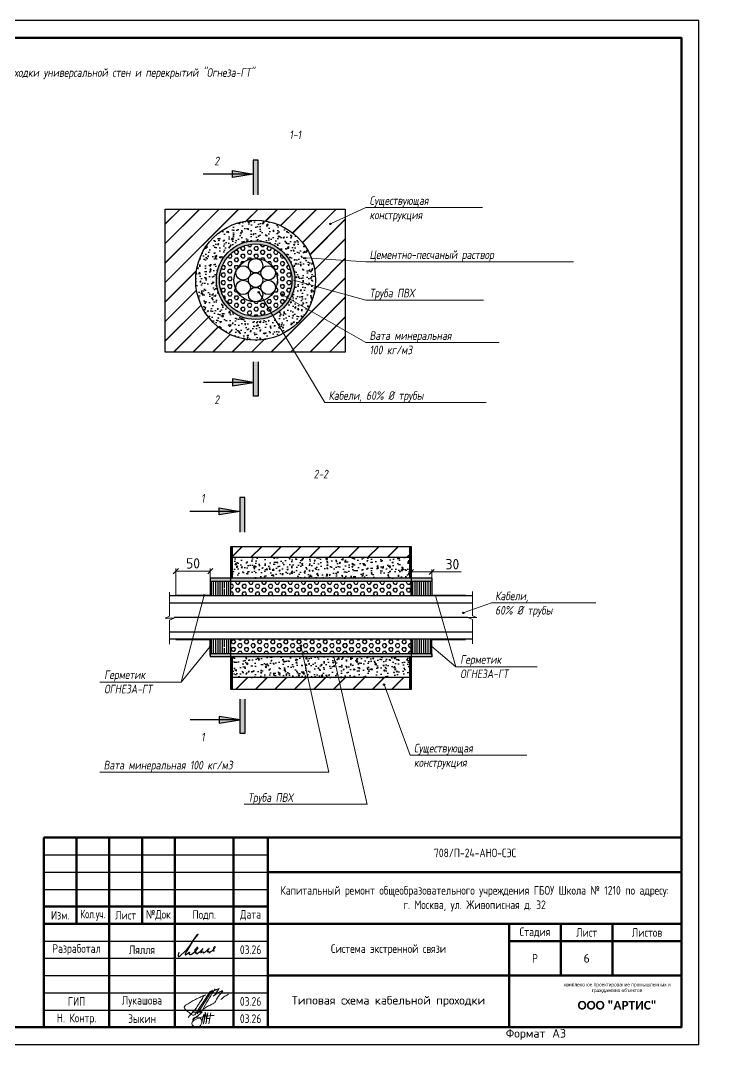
# Model space of a CAD drawing. Header units: millimetres. Extents: x -586848 to 520591, y -385801 to 675781.
# Drawn here: x 233358 to 253813, y -172587 to -142887 of the extents above; entities that cross this region are included whole.
import ezdxf
from ezdxf import colors
from ezdxf.entities.mleader import LeaderData, LeaderLine
from ezdxf.enums import TextEntityAlignment as Align
from ezdxf.math import Vec2, Vec3

# ---------------------------------------------------------------- set-up
doc = ezdxf.new("R2010")
doc.units = ezdxf.units.MM
doc.linetypes.add('SHTRIX2', pattern=[2.2, 1, -1.2])
for name, color, linetype in [('__НАДПИСИ', 7, 'Continuous'), ('Основная', 7, 'Continuous'), ('стена', 20, 'Continuous')]:
    doc.layers.add(name, color=color, linetype=linetype)
for name, color, linetype, lineweight in [('__ФОРМАТ', 7, 'Continuous', 40), ('RC-Выноски', 7, 'Continuous', 0), ('Подписи', 7, 'Continuous', 13), ('Формат', 225, 'Continuous', 30)]:
    doc.layers.add(name, color=color, linetype=linetype, lineweight=lineweight)
doc.layers.add('ОФ_подписи', color=5, linetype='Continuous', lineweight=13, true_color=0x0000ff)
doc.styles.add('GOST 2.304', font='')
doc.styles.add('GOST 2.304 type A', font='', dxfattribs={"height": 250})
doc.styles.add('ISOCPEUR', font='isocpeur.ttf', dxfattribs={"width": 0.9, "height": 350})
doc.styles.add('PDF ISOCPEUR', font='isocpeur.ttf')
doc.styles.add('RubezhCAD', font='', dxfattribs={"oblique": 10})
doc.styles.get("Standard").update_dxf_attribs({"font": ''})
doc.styles.add('XREF1$0$Standard', font='isocpeur.ttf')
doc.styles.add('ГОСТ 2.304', font='')
doc.styles.get('GOST 2.304').set_extended_font_data('GOST type B')
doc.styles.get('GOST 2.304 type A').set_extended_font_data('GOST 2.304 type A')
doc.styles.get('RubezhCAD').set_extended_font_data('GOST type A')
doc.styles.get('Standard').set_extended_font_data('GOST type B')
doc.styles.get('ГОСТ 2.304').set_extended_font_data('GOST 2.304 type A')
doc.dimstyles.new('Копия 150', dxfattribs={"dimtxt": 2, "dimasz": 2, "dimexe": 1.25, "dimexo": 0.5, "dimgap": 1, "dimtad": 1, "dimdec": 0, "dimtxsty": 'Standard', "dimblk": 'OBLIQUE', "dimcen": 2.5, "dimdle": 1, "dimadec": 0, "dimazin": 0, "dimtfac": 1, "dimtdec": 0, "dimtmove": 0, "dimatfit": 3, "dimldrblk": 'DOT', "dimfxl": 1, "dimlwd": 5, "dimlwe": 5, "dimarcsym": 0})

# ---------------------------------------------------------------- blocks, each defined once
blk = doc.blocks.new('*U1043')
at = {"lineweight": 50}
for p, q in [((5, 155), (20, 155)), ((5, 155), (5, 90)), ((5, 90), (20, 90)), ((8, 5), (8, 90)), ((14, 5), (14, 90)), ((8, 65), (20, 65)), ((8, 30), (20, 30)), ((8, 5), (20, 5))]:
    blk.add_line(p, q, dxfattribs=at)
for p, q in [((10, 155), (10, 90)), ((15, 155), (15, 90)), ((10, 145), (20, 145)), ((10, 130), (20, 130)), ((10, 110), (20, 110))]:
    blk.add_line(p, q)
blk.add_lwpolyline([(0, 0), (420, 0), (420, 297), (0, 297)], close=True)
blk.add_lwpolyline([(20, 292), (415, 292), (415, 5), (20, 5)], close=True, dxfattribs=at)
at = {"style": 'XREF1$0$Standard'}
for s, p in [('Согласовано', (7.95, 102.07)), ('Взам.инв. N', (11.07, 76.61)), ('Подпись и дата', (11.04, 46.36)), ('Инв.N подл.', (11.17, 17.07))]:
    blk.add_text(s, height=2.5, rotation=90, dxfattribs=at).set_placement(p, align=Align.MIDDLE_CENTER)
blk.add_text('Формат', height=2.5, dxfattribs=at).set_placement((364.02, 2))
blk.add_text('А3', height=2.5, dxfattribs=at).set_placement((381.51, 2), align=Align.RIGHT)
for tag, p in [('СОГЛАСОВАНО_ДАТА2', (14.37, 145.56)), ('СОГЛАСОВАНО_ДАТА3', (19.37, 145.56)), ('СОГЛАСОВАНО_ФАМИЛИЯ2', (14.37, 110.56)), ('СОГЛАСОВАНО_ФАМИЛИЯ3', (19.37, 110.56)), ('СОГЛАСОВАНО_ДОЛЖНОСТЬ2', (14.37, 90.56)), ('СОГЛАСОВАНО_ДОЛЖНОСТЬ3', (19.37, 90.56))]:
    blk.add_attdef(tag, p, '', height=2.5, rotation=90, dxfattribs=at)
for tag, p in [('ВЗАМ_ИНВ_НОМЕР', (19.37, 77.5)), ('ИНВ_N_ПОДЛ', (19.37, 17.5))]:
    blk.add_attdef(tag, text='', height=2.5, rotation=90, dxfattribs=at).set_placement(p, align=Align.CENTER)
blk.add_attdef('ИНВ_ДАТА', text='', height=2.5, rotation=90, dxfattribs=at).set_placement((19.37, 63.83), align=Align.RIGHT)
blk = doc.blocks.new('_Oblique')
at = {"color": 0, "linetype": 'ByBlock', "lineweight": -2}
blk.add_line((-0.5, -0.5), (0.5, 0.5), dxfattribs=at)
blk = doc.blocks.new('*D1044')
at = {"color": 0, "lineweight": 5, "transparency": 16777216}
for p, q in [((244688, -159154), (244688, -158807)), ((244688, -158882), (245288, -158882)), ((245288, -159154), (245288, -158807)), ((245288, -158882), (246143, -158882))]:
    blk.add_line(p, q, dxfattribs=at)
at = {"layer": 'Defpoints', "color": 0, "transparency": 16777216}
for p in [(245288, -158882), (244688, -159154), (245288, -159154)]:
    blk.add_point(p, dxfattribs=at)
at = {"color": 0, "lineweight": 5, "transparency": 16777216, "xscale": 150, "yscale": 150, "zscale": 150, "rotation": 180}
blk.add_blockref('_Oblique', (244688, -158882), dxfattribs=at)
at = {"color": 0, "lineweight": 5, "transparency": 16777216, "xscale": 150, "yscale": 150, "zscale": 150}
blk.add_blockref('_Oblique', (245288, -158882), dxfattribs=at)
at = {"color": 0, "transparency": 16777216, "insert": (245889, -158656), "char_height": 300, "attachment_point": 5, "style": 'GOST 2.304'}
blk.add_mtext('30', dxfattribs=at)
blk = doc.blocks.new('_Dot')
at = {"color": 0, "linetype": 'ByBlock', "lineweight": -2}
blk.add_line((-0.5, 0), (-1, 0), dxfattribs=at)
at = {"color": 0, "linetype": 'ByBlock', "lineweight": 0, "const_width": 0.5}
blk.add_lwpolyline([(-0.25, 0, 1), (0.25, 0, 1)], format="xyb", close=True, dxfattribs=at)
blk = doc.blocks.new('*D1045')
at = {"color": 0, "lineweight": 5, "transparency": 16777216}
for p, q in [((237864, -159559), (237864, -158782)), ((237864, -158857), (238864, -158857)), ((238864, -159064), (238864, -158782))]:
    blk.add_line(p, q, dxfattribs=at)
at = {"layer": 'Defpoints', "color": 0, "transparency": 16777216}
for p in [(238864, -158857), (238864, -159064), (237864, -159559)]:
    blk.add_point(p, dxfattribs=at)
at = {"color": 0, "lineweight": 5, "transparency": 16777216, "xscale": 150, "yscale": 150, "zscale": 150, "rotation": 180}
blk.add_blockref('_Oblique', (237864, -158857), dxfattribs=at)
at = {"color": 0, "lineweight": 5, "transparency": 16777216, "xscale": 150, "yscale": 150, "zscale": 150}
blk.add_blockref('_Oblique', (238864, -158857), dxfattribs=at)
at = {"color": 0, "transparency": 16777216, "insert": (238364, -158632), "char_height": 300, "attachment_point": 5, "style": 'GOST 2.304'}
blk.add_mtext('50', dxfattribs=at)
blk = doc.blocks.new('П_Зыкин')
at = {"layer": 'ОФ_подписи', "color": 5, "ltscale": 100, "transparency": 33554687}
for p, q in [((142, 249), (62, -174)), ((102, 37), (218, 37)), ((258, 249), (178, -174))]:
    blk.add_line(p, q, dxfattribs=at)
blk.add_lwpolyline([(-462, 273), (-74, 273), (-446, -30)], dxfattribs=at)
for centre, radius, start, end in [((-271, -94), 186, 314.2393, 159.9348), ((345, -1372), 1523, 88.8758, 117.8788), ((1109, -252), 1204, 158.7593, 174.231), ((-1024, 224), 1068, 337.8144, 2.8859), ((-849, 72), 852, 342.8308, 7.4815), ((-9, 182), 4.48, 8.9691, 155.6551), ((-643, 22), 732, 344.4555, 20.462), ((-318, -169), 151, 108.7568, 173.4251), ((-287, -115), 185, 191.5358, 322.3512)]:
    blk.add_arc(centre, radius, start, end, dxfattribs=at)
blk = doc.blocks.new('П_Лукашова')
at = {"layer": 'ОФ_подписи', "color": 5}
for p, q in [((221, 339), (-221, -339)), ((286, 371), (-156, -307)), ((283, 370), (218, 338))]:
    blk.add_line(p, q, dxfattribs=at)
for points in [[(366, 415), (236, 213), (85, -37), (-50, -300)], [(221, 301), (344, 360), (434, 401), (475, 416), (464, 395), (420, 336), (342, 232), (310, 203), (337, 221), (420, 283), (490, 322), (558, 352), (576, 358), (491, 240), (403, 113), (374, 49), (360, 20)], [(-221, -339), (-276, -344), (-368, -289), (-446, -221), (-505, -166), (-522, -116), (-412, -16), (-295, 56), (-173, 120), (-49, 179), (33, 216), (87, 237), (52, 221), (11, 167), (-59, 51), (-126, -52), (-177, -132), (-256, -231), (-409, -409)], [(360, 20), (294, -18), (203, -65), (91, -124), (-73, -248)], [(530, 102), (646, 199), (748, 254)]]:
    blk.add_spline(points, degree=3, dxfattribs=at)
blk = doc.blocks.new('штамп')
at = {"layer": '__ФОРМАТ', "linetype": 'Continuous', "lineweight": 50}
for p, q in [((531929, 45357), (531929, 50857)), ((531929, 50857), (550429, 50857)), ((532879, 48357), (532879, 50857)), ((533829, 45357), (533829, 50857)), ((534779, 48357), (534779, 50857)), ((535729, 45357), (535729, 50857)), ((537429, 45357), (537429, 50857)), ((538429, 45357), (538429, 50857)), ((550429, 45357), (550429, 50857)), ((538429, 49857), (550429, 49857)), ((531929, 48857), (538429, 48857)), ((531929, 48357), (550429, 48357)), ((545429, 45357), (545429, 48357)), ((546929, 46857), (546929, 48357)), ((548429, 46857), (548429, 48357)), ((545429, 47857), (550429, 47857)), ((538429, 46857), (550429, 46857)), ((531929, 45357), (550429, 45357))]:
    blk.add_line(p, q, dxfattribs=at)
at = {"layer": '__ФОРМАТ', "linetype": 'Continuous', "lineweight": -2}
for p, q in [((531929, 50357), (538429, 50357)), ((531929, 49857), (538429, 49857)), ((531929, 49357), (538429, 49357)), ((531929, 48857), (538429, 48857)), ((531929, 47857), (538429, 47857)), ((531929, 47357), (538429, 47357)), ((531929, 46857), (538429, 46857)), ((538429, 46857), (550429, 46857)), ((531929, 46357), (538429, 46357)), ((531929, 45857), (538429, 45857))]:
    blk.add_line(p, q, dxfattribs=at)
at = {"layer": 'Подписи', "color": 5, "lineweight": 25}
blk.add_lwpolyline([(535847, 47525), (535833, 47500), (535823, 47461), (535824, 47440), (535829, 47423), (535840, 47414), (535857, 47413), (535876, 47421), (535897, 47435), (535917, 47454), (536005, 47539), (536088, 47624), (536142, 47690), (536203, 47776), (536266, 47874), (536323, 47953), (536362, 48009), (536395, 48059), (536405, 48060), (536397, 48045), (536295, 47925), (536205, 47790), (536095, 47603), (536059, 47544), (536038, 47506), (536029, 47485), (536027, 47473), (536027, 47462), (536031, 47457), (536037, 47454), (536045, 47456), (536057, 47466), (536072, 47479), (536107, 47506), (536133, 47525), (536147, 47532), (536152, 47532), (536153, 47529), (536150, 47520), (536147, 47504), (536146, 47491), (536148, 47479), (536150, 47471), (536157, 47465), (536166, 47462), (536178, 47464), (536189, 47469), (536215, 47480), (536240, 47498), (536281, 47529), (536306, 47550), (536324, 47567), (536342, 47582), (536372, 47609), (536388, 47629), (536397, 47646), (536399, 47657), (536398, 47666), (536393, 47671), (536383, 47671), (536372, 47667), (536356, 47653), (536336, 47632), (536323, 47612), (536313, 47599), (536309, 47587), (536310, 47579), (536315, 47575), (536326, 47579), (536335, 47585), (536344, 47592), (536348, 47595), (536352, 47596), (536354, 47595), (536355, 47592), (536349, 47583), (536342, 47575), (536334, 47561), (536326, 47547), (536322, 47538), (536320, 47531), (536321, 47523), (536325, 47519), (536328, 47519), (536333, 47524), (536338, 47527), (536344, 47526), (536346, 47520), (536351, 47508), (536355, 47498), (536359, 47493), (536366, 47491), (536375, 47491), (536385, 47497), (536412, 47513), (536436, 47532), (536466, 47559), (536491, 47583), (536517, 47607), (536529, 47621), (536545, 47642), (536547, 47643), (536546, 47644), (536543, 47644), (536541, 47642), (536538, 47637), (536499, 47577), (536491, 47558), (536482, 47544), (536480, 47535), (536479, 47529), (536481, 47524), (536483, 47522), (536489, 47523), (536494, 47526), (536502, 47532), (536512, 47539), (536522, 47544), (536530, 47548), (536541, 47549), (536547, 47546), (536550, 47541), (536551, 47531), (536552, 47525), (536553, 47521), (536558, 47517), (536562, 47515), (536568, 47515), (536575, 47517), (536583, 47523), (536596, 47533), (536617, 47547), (536636, 47561), (536659, 47583), (536688, 47609), (536702, 47620), (536713, 47630), (536721, 47636), (536727, 47641), (536727, 47643), (536726, 47644), (536723, 47643), (536720, 47638), (536715, 47629), (536693, 47594), (536681, 47575), (536676, 47566), (536674, 47557), (536677, 47551), (536679, 47547), (536684, 47546), (536689, 47549), (536695, 47552), (536700, 47554), (536709, 47554), (536716, 47551), (536717, 47545), (536719, 47535), (536721, 47527), (536725, 47524), (536731, 47520), (536741, 47523), (536747, 47528), (536757, 47534), (536779, 47550), (536809, 47572), (536842, 47600), (536865, 47623), (536880, 47642), (536895, 47664), (536899, 47675), (536901, 47684), (536898, 47689), (536891, 47693), (536881, 47689), (536873, 47682), (536862, 47668), (536856, 47654), (536855, 47638), (536856, 47622), (536856, 47598), (536858, 47583), (536860, 47572), (536864, 47560), (536871, 47551)], dxfattribs=at)
at = {"layer": 'ОФ_подписи'}
for name, p, xscale, yscale, zscale in [('П_Лукашова', (536533, 46057), 1.010226427429054, 1.010226427429054, 1.010226427429054), ('П_Зыкин', (536581, 45585), 0.7621923841183493, 0.7621923841183493, 0.7621923841183493)]:
    blk.add_blockref(name, p, dxfattribs=dict(at, xscale=xscale, yscale=yscale, zscale=zscale))
at = {"transparency": 33554687, "attachment_point": 5, "style": 'ГОСТ 2.304'}
for s, insert, char_height, width in [('{\\fArial|b0|i0|c204|p34;комплексное проектирование промышленных и гражданских объектов}', (548563, 46495), 100, 3372.21), ('{\\fCorbel Light|b1|i0|c204|p34;ООО "АРТИС"}', (548563, 45995), 250, 4171.2)]:
    blk.add_mtext(s, dxfattribs=dict(at, insert=insert, char_height=char_height, width=width))
at = {"layer": '__НАДПИСИ', "lineweight": 9, "ltscale": 2, "style": 'ISOCPEUR', "flags": 1}
blk.add_attdef('NOTATION', (548864, 51134), '', height=250, dxfattribs=at)
at = {"layer": '__НАДПИСИ', "lineweight": 9, "ltscale": 2, "style": 'RubezhCAD', "oblique": 10}
blk.add_attdef('SHEET', text='', height=250, dxfattribs=at).set_placement((547679, 47357), align=Align.MIDDLE_CENTER)
at = {"layer": '__ФОРМАТ', "color": 7, "linetype": 'Continuous', "lineweight": 20, "char_height": 250, "attachment_point": 5, "style": 'GOST 2.304 type A'}
for s, insert, width in [('Капитальный ремонт общеобразовательного учреждения ГБОУ Школа № 1210 по адресу:      \\Pг. Москва, ул. Живописная д. 32', (544429, 49085), 12000), ('\\pi-7.5,l7.5,t7.5;{\\W0.9;\\C256;Кол.уч.}', (533354, 48607), 950)]:
    blk.add_mtext(s, dxfattribs=dict(at, insert=insert, width=width))
at = {"layer": '__ФОРМАТ', "color": 7, "linetype": 'Continuous', "lineweight": 20, "char_height": 250, "attachment_point": 5, "line_spacing_factor": 1.2, "style": 'GOST 2.304 type A'}
for s, insert, width in [('\\pi-7.5,l7.5,t7.5;{\\C256;Изм.}', (532404, 48607), 950), ('\\pi-7.5,l7.5,t7.5;{\\C256;Лист}', (534304, 48607), 950), ('\\pi-7.5,l7.5,t7.5;{\\C256;№Док}', (535254, 48607), 950), ('\\pi-7.5,l7.5,t7.5;{\\C256;Подп.}', (536584, 48607), 1710.72), ('\\pi-7.5,l7.5,t7.5;{\\C256;Дата}', (537929, 48607), 1000), ('\\pi-7.5,l7.5,t7.5;{\\C256;Стадия}', (546179, 48107), 1500), ('\\pi-7.5,l7.5,t7.5;{\\C256;Лист}', (547679, 48107), 1500), ('\\pi-7.5,l7.5,t7.5;{\\C256;Листов}', (549429, 48107), 2000), ('\\pi-7.5,l7.5,t7.5;{\\C256;Разработал}', (532879, 47607), 1900), ('{\\C256;Лялля}', (534779, 47607), 1900), ('{\\C256;03.26}', (537929, 47607), 1000), ('\\pi-750,l750,t750;{\\C256;Р}', (546179, 47357), 1500), ('\\pi-7.5,l7.5,t7.5;{\\C256;ГИП}', (532879, 46107), 1900), ('{\\C256;Лукашова}', (534779, 46107), 1900), ('{\\C256;03.26}', (537929, 46107), 1000), ('{\\C256;Н. Контр. }', (532879, 45592), 1900), ('\\pi-750,l750,t750;{\\C256;Зыкин}', (534779, 45607), 1900), ('{\\C256;03.26}', (537929, 45607), 1000)]:
    blk.add_mtext(s, dxfattribs=dict(at, insert=insert, width=width))
at = {"layer": '__ФОРМАТ', "color": 7, "linetype": 'Continuous', "lineweight": 20, "insert": (541929, 47427), "char_height": 250, "attachment_point": 5, "line_spacing_factor": 0.85, "style": 'GOST 2.304 type A'}
blk.add_mtext('Система экстренной связи \\P ', dxfattribs=at)
at = {"layer": 'стена', "color": 18, "true_color": 0x000000, "insert": (543249, 50539), "char_height": 250, "width": 3851.47, "attachment_point": 1, "style": 'GOST 2.304 type A'}
blk.add_mtext('708/П-24-АНО-СЭС', dxfattribs=at)

msp = doc.modelspace()

# ---------------------------------------------------------------- hatches: boundary and pattern name
at = {"lineweight": 0, "transparency": 33554687}
h = msp.add_hatch(color=0, dxfattribs=at)
h.paths.add_polyline_path([(240111.5, -147941.7), (240251.5, -147941.6), (240251, -146941.6), (240111, -146941.7)])
h.paths.add_polyline_path([(239510.3, -147442.5), (240111.2, -147341.7), (239510.3, -147342)])
h.paths.add_polyline_path([(239510.3, -147342), (240111.2, -147341.7), (239510.2, -147241.4)])
at = {"transparency": 33554687}
h = msp.add_hatch(dxfattribs=at)
h.set_pattern_fill('JIS_LC_20', color=0, scale=20, style=0)
h.set_pattern_definition([(45, (206858.7, -170998.6), (-282.8427, 282.8427), []), (45, (206866.7, -170998.6), (-282.8427, 282.8427), [])])
h.paths.add_polyline_path([(237556.5, -152508.1), (242780.6, -152508.1), (242780.6, -148355.5), (237556.5, -148355.5)])
h.paths.add_polyline_path([(241921, -150418.8, -1), (238441, -150418.8, -1)], flags=16)
h = msp.add_hatch(dxfattribs=at)
h.set_pattern_fill('AR-CONC', color=0, scale=2, style=0)
h.set_pattern_definition([(50, (206858.7, -170998.6), (364.3693, -31.8782), [38.1, -419.1]), (355, (206858.7, -170998.6), (-70.4857, 382.1133), [30.48, -335.28]), (100.451, (206889.06, -171001.27), (293.885, 350.2334), [32.38, -356.18]), (46.1842, (206858.7, -170897), (542.158, -84.0847), [57.15, -628.65]), (96.6356, (206903.9, -170904), (474.8085, 494.851), [48.57, -534.27]), (351.184, (206858.7, -170897), (474.809, 494.85), [45.72, -502.92]), (21, (206909.5, -170922.4), (303.2298, -204.531), [38.1, -419.1]), (326, (206909.5, -170922.4), (123.604, 368.376), [30.48, -335.28]), (71.4514, (206934.77, -170939.45), (426.833, 163.8457), [32.38, -356.18]), (37.5, (206858.7, -170998.61), (6.1772, 169.11008), [0, -331.216, 0, -340.36, 0, -336.55]), (7.5, (206858.7, -170998.6), (133.6393, 200.36115), [0, -194.056, 0, -323.596, 0, -128.27]), (327.5, (206745.42, -170998.61), (271.1812, -11.4575), [0, -127, 0, -396.24, 0, -525.78]), (317.5, (206694.62, -170998.6), (296.2584, 50.853), [0, -165.1, 0, -263.144, 0, -373.38])])
h.paths.add_polyline_path([(238441, -150418.8, 1), (241921, -150418.8, 1)])
h.paths.add_polyline_path([(241321, -150418.8, -1), (239041, -150418.8, -1)], flags=16)
h = msp.add_hatch(color=0, dxfattribs=at)
edge = h.paths.add_edge_path()
edge.add_arc((242351.8, -148786.6), 20, 0, 360)
h = msp.add_hatch(color=0, dxfattribs=at)
h.paths.add_polyline_path([(239041, -150418.8, 1), (241321, -150418.8, 1)])
h.paths.add_polyline_path([(241231, -150418.8, -1), (239131, -150418.8, -1)], flags=16)
h = msp.add_hatch(dxfattribs=at)
h.set_pattern_fill('HEX', color=0, scale=20, style=0)
h.set_pattern_definition([(0, (229498.6, -167148.73), (0, 109.9852), [63.5, -127]), (120, (229498.6, -167148.73), (-95.25, -54.9926), [63.5, -127]), (60, (229562.1, -167148.73), (-95.25, 54.9926), [63.5, -127])])
h.paths.add_polyline_path([(239131, -150418.8, 1), (241231, -150418.8, 1)])
h.paths.add_polyline_path([(239551, -150418.8, -1), (240811, -150418.8, -1)], flags=16)
h = msp.add_hatch(color=0, dxfattribs=at)
edge = h.paths.add_edge_path()
edge.add_arc((240269.6, -150771.7), 20, 0, 360)
h = msp.add_hatch(color=0, dxfattribs=at)
edge = h.paths.add_edge_path()
edge.add_arc((240942.6, -150830.6), 20, 0, 360)
at = {"lineweight": 0, "transparency": 33554687}
h = msp.add_hatch(color=0, dxfattribs=at)
h.paths.add_polyline_path([(240114.3, -152785.3), (240254.3, -152785.3), (240254.8, -153785.3), (240114.8, -153785.3)])
h.paths.add_polyline_path([(239513.6, -153285.1), (240114.6, -153385.3), (239513.7, -153385.6)])
h.paths.add_polyline_path([(239513.7, -153385.6), (240114.6, -153385.3), (239513.8, -153486.2)])
h = msp.add_hatch(color=0, dxfattribs=at)
h.paths.add_polyline_path([(239724, -157727), (239864, -157726.9), (239863.5, -156726.9), (239723.5, -156727)])
h.paths.add_polyline_path([(239122.8, -157227.8), (239723.7, -157127), (239122.8, -157127.3)])
h.paths.add_polyline_path([(239122.8, -157127.3), (239723.7, -157127), (239122.7, -157026.7)])
at = {"transparency": 33554687}
h = msp.add_hatch(dxfattribs=at)
h.set_pattern_fill('JIS_LC_20', color=0, scale=20, style=0)
h.set_pattern_definition([(45, (216582.8, -180783.9), (-282.8427, 282.8427), []), (45, (216590.8, -180783.9), (-282.8427, 282.8427), [])])
h.paths.add_polyline_path([(239463.9, -158140.8), (239463.9, -158464.3), (244688, -158464.3), (244688, -158140.8)])
h.paths.add_polyline_path([(239463.9, -161944.1), (239463.9, -162293.4), (244688, -162293.4), (244688, -161944.1)])
h = msp.add_hatch(dxfattribs=at)
h.set_pattern_fill('AR-CONC', color=0, scale=2, style=0)
h.set_pattern_definition([(50, (216582.8, -180783.9), (364.3693, -31.8782), [38.1, -419.1]), (355, (216582.8, -180783.9), (-70.4857, 382.1133), [30.48, -335.28]), (100.451, (216613.15, -180786.57), (293.885, 350.2334), [32.38, -356.18]), (46.1842, (216582.8, -180682.3), (542.158, -84.0847), [57.15, -628.65]), (96.6356, (216627.97, -180689.3), (474.8085, 494.851), [48.57, -534.27]), (351.184, (216582.8, -180682.3), (474.809, 494.85), [45.72, -502.92]), (21, (216633.6, -180707.7), (303.2298, -204.531), [38.1, -419.1]), (326, (216633.6, -180707.7), (123.604, 368.376), [30.48, -335.28]), (71.4514, (216658.86, -180724.76), (426.833, 163.8457), [32.38, -356.18]), (37.5, (216582.79, -180783.91), (6.1772, 169.1101), [0, -331.216, 0, -340.36, 0, -336.55]), (7.5, (216582.8, -180783.91), (133.6393, 200.36115), [0, -194.056, 0, -323.596, 0, -128.27]), (327.5, (216469.51, -180783.91), (271.1812, -11.4575), [0, -127, 0, -396.24, 0, -525.78]), (317.5, (216418.7, -180783.91), (296.2584, 50.853), [0, -165.1, 0, -263.144, 0, -373.38])])
h.paths.add_polyline_path([(244688, -159064.1), (244688, -158464.3), (239463.9, -158464.3), (239463.9, -159064.1)])
h.paths.add_polyline_path([(244688, -161944.1), (244688, -161344.1), (239463.9, -161344.1), (239463.9, -161944.1)])
h = msp.add_hatch(color=0, dxfattribs=at)
h.paths.add_polyline_path([(244688, -159064.1), (244688, -159154.1), (245288, -159154.1), (245288, -159064.1)])
h.paths.add_polyline_path([(239463.9, -159154.1), (239463.9, -159064.1), (238863.9, -159064.1), (238863.9, -159154.1)])
h.paths.add_polyline_path([(239463.9, -159064.1), (239463.9, -159154.1), (244688, -159154.1), (244688, -159064.1)])
h = msp.add_hatch(dxfattribs=at)
h.set_pattern_fill('LINE', color=0, scale=20, angle=90, style=0)
h.set_pattern_definition([(90, (231406.01, -168017.82), (-63.5, 4e-15), [])])
h.paths.add_polyline_path([(239463.9, -159248.8), (239310.1, -159357.9, -0.1555047), (239313.8, -159369.5, -1), (239273.8, -159369.5, -0.7308455), (239310.1, -159357.9), (239463.9, -159248.8), (239463.9, -159154.1), (238863.9, -159154.1), (238863.9, -159559.1), (238863.9, -159574.1), (239463.9, -159574.1)])
h.paths.add_polyline_path([(239267.3, -161070.9, -0.6131259), (239299.1, -161054.7), (239459.8, -160834.1), (238863.9, -160834.1), (238863.9, -161024.1, -0.4142136), (238883.9, -161044.1, -0.4142136), (238863.9, -161064.1), (238863.9, -161254.1), (239463.9, -161254.1), (239463.9, -160834.1), (239459.8, -160834.1), (239299.1, -161054.7, -0.2398288), (239307.3, -161070.9, -1)])
h.paths.add_polyline_path([(245288, -159154.1), (244688, -159154.1), (244688, -159345.7), (244757.6, -159389.3, -0.752949), (244794.6, -159400, -1), (244754.6, -159400, -0.1409345), (244757.6, -159389.3), (244688, -159345.7), (244688, -159574.1), (245288, -159574.1)])
h.paths.add_polyline_path([(245288, -160849.1), (245288, -160834.1), (244855, -160834.1), (244982.2, -161254.1), (245288, -161254.1)])
h.paths.add_polyline_path([(244855, -160834.1), (244688, -160834.1), (244688, -160972.4), (244764, -161063.6, -0.6360691), (244796.8, -161078.9, -1), (244756.8, -161078.9, -0.2224422), (244764, -161063.6), (244688, -160972.4), (244688, -161254.1), (244982.2, -161254.1)])
h = msp.add_hatch(dxfattribs=at)
h.set_pattern_fill('HEX', color=0, scale=20, style=0)
h.set_pattern_definition([(0, (216582.79, -179144.93), (0, 109.9852), [63.5, -127]), (120, (216582.79, -179144.93), (-95.24998, -54.9926), [63.5, -127]), (60, (216646.29, -179144.93), (-95.24998, 54.9926), [63.5, -127])])
h.paths.add_polyline_path([(243575.8, -159154.1), (241636.4, -159154.1), (241255.8, -159574.1), (243706.7, -159574.1)])
h.paths.add_polyline_path([(241636.4, -159154.1), (240296.9, -159154.1), (239463.9, -159364.1), (239463.9, -159574.1), (241255.8, -159574.1)])
h.paths.add_polyline_path([(244688, -159233.6), (244076.2, -159154.1), (243575.8, -159154.1), (243706.7, -159574.1), (244688, -159574.1)])
h.paths.add_polyline_path([(244688, -159154.1), (244076.2, -159154.1), (244688, -159233.6)], flags=17)
h.paths.add_polyline_path([(240296.9, -159154.1), (239463.9, -159154.1), (239463.9, -159364.1)], flags=17)
h = msp.add_hatch(color=0, dxfattribs=at)
edge = h.paths.add_edge_path()
edge.add_arc((238687.9, -159559.1), 20, 0, 360)
h = msp.add_hatch(color=0, dxfattribs=at)
edge = h.paths.add_edge_path()
edge.add_arc((246205.2, -160069.2), 20, 0, 360)
h = msp.add_hatch(dxfattribs=at)
h.set_pattern_fill('HEX', color=0, scale=20, style=0)
h.set_pattern_definition([(0, (240078.28, -160848.94), (0, 109.9852), [63.5, -127]), (120, (240078.28, -160848.94), (-95.25, -54.9926), [63.5, -127]), (60, (240141.78, -160848.94), (-95.25, 54.9926), [63.5, -127])])
h.paths.add_polyline_path([(240114.2, -160834.1), (239463.9, -160834.1), (239463.9, -160889.7)], flags=17)
h.paths.add_polyline_path([(244688, -160834.1), (240114.2, -160834.1), (239463.9, -160889.7), (239463.9, -161254.1), (244688, -161254.1)])
h = msp.add_hatch(color=0, dxfattribs=at)
edge = h.paths.add_edge_path()
edge.add_arc((238863.9, -161044.1), 20, 0, 360)
h = msp.add_hatch(color=0, dxfattribs=at)
h.paths.add_polyline_path([(245288, -161344.1), (245288, -161254.1), (244688, -161254.1), (244688, -161344.1)])
h.paths.add_polyline_path([(238863.9, -161254.1), (238863.9, -161344.1), (239463.9, -161344.1), (239463.9, -161254.1)])
h.paths.add_polyline_path([(239463.9, -161254.1), (239463.9, -161344.1), (244688, -161344.1), (244688, -161254.1)])
h = msp.add_hatch(color=0, dxfattribs=at)
edge = h.paths.add_edge_path()
edge.add_arc((241492, -161023.1), 20, 0, 360)
h = msp.add_hatch(color=0, dxfattribs=at)
edge = h.paths.add_edge_path()
edge.add_arc((243038.6, -161712.7), 20, 0, 360)
h = msp.add_hatch(color=0, dxfattribs=at)
edge = h.paths.add_edge_path()
edge.add_arc((243905.5, -162149.4), 20, 0, 360)
at = {"lineweight": 0, "transparency": 33554687}
h = msp.add_hatch(color=0, dxfattribs=at)
h.paths.add_polyline_path([(239726.8, -162570.6), (239866.8, -162570.6), (239867.3, -163570.6), (239727.3, -163570.6)])
h.paths.add_polyline_path([(239126.2, -163070.4), (239727.1, -163170.6), (239126.2, -163171)])
h.paths.add_polyline_path([(239126.2, -163171), (239727.1, -163170.6), (239126.3, -163271.5)])

# ---------------------------------------------------------------- linework, layer by layer
at = {"color": 0, "linetype": 'Continuous', "lineweight": 25, "transparency": 33554687}
for p, q in [((240251, -146941.6), (240111, -146941.7)), ((240111, -146941.7), (240111.5, -147941.7)), ((240251.5, -147941.6), (240251, -146941.6)), ((239510.3, -147442.5), (239510.2, -147241.4)), ((239510.2, -147241.4), (240111.2, -147341.7)), ((240111.2, -147341.7), (239510.3, -147442.5)), ((240114.8, -153785.3), (240114.3, -152785.3)), ((240254.3, -152785.3), (240254.8, -153785.3)), ((240114.6, -153385.3), (239513.6, -153285.1)), ((239513.6, -153285.1), (239513.8, -153486.2)), ((239513.8, -153486.2), (240114.6, -153385.3)), ((240254.8, -153785.3), (240114.8, -153785.3)), ((239863.5, -156726.9), (239723.5, -156727)), ((239723.5, -156727), (239724, -157727)), ((239864, -157726.9), (239863.5, -156726.9)), ((239122.8, -157227.8), (239122.7, -157026.7)), ((239122.7, -157026.7), (239723.7, -157127)), ((239723.7, -157127), (239122.8, -157227.8)), ((239727.3, -163570.6), (239726.8, -162570.6)), ((239866.8, -162570.6), (239867.3, -163570.6)), ((239727.1, -163170.6), (239126.2, -163070.4)), ((239126.2, -163070.4), (239126.3, -163271.5)), ((239126.3, -163271.5), (239727.1, -163170.6)), ((239867.3, -163570.6), (239727.3, -163570.6))]:
    msp.add_line(p, q, dxfattribs=at)
at = {"color": 0, "lineweight": 20, "transparency": 33554687}
for p, q in [((242351.8, -148786.6), (243377, -148315.3)), ((243377, -148315.3), (246758.8, -148315.3)), ((241496.9, -149765.1), (243377, -149883.9)), ((243377, -149883.9), (249398.6, -149883.9)), ((241282.3, -150421.9), (243377, -150997.8)), ((240269.6, -150771.7), (242187.8, -153970.1)), ((240942.6, -150830.6), (243377, -152231.1)), ((243377, -150997.8), (246791.1, -150997.8)), ((243377, -152231.1), (247248.1, -152231.1)), ((242187.8, -153970.1), (246871.9, -153970.1)), ((238687.9, -159559.1), (238022.6, -162074.7)), ((245402.3, -159574.1), (245992.9, -161633.8)), ((246205.2, -160069.2), (247022.3, -159781.8)), ((247022.3, -159781.8), (250051.1, -159781.8)), ((238863.9, -161044.1), (238022.6, -162074.7)), ((241492, -161023.1), (242301.1, -164688.1)), ((245288, -161044.1), (245992.9, -161633.8)), ((242453.6, -161344.1), (243417.7, -165629)), ((245992.9, -161633.8), (248352.5, -161633.8)), ((235663.1, -162074.7), (238022.6, -162074.7)), ((243905.5, -162149.4), (244665.3, -164197.3)), ((244665.3, -164197.3), (248047.1, -164197.3)), ((235663.1, -164688.1), (242301.1, -164688.1)), ((239847.8, -165616.4), (243414.9, -165616.4))]:
    msp.add_line(p, q, dxfattribs=at)
at = {"color": 0, "transparency": 33554687}
for p, q in [((244688, -158464.3), (239463.9, -158464.3)), ((238863.9, -159064.1), (238863.9, -159154.1)), ((238863.9, -159109.1), (238863.9, -159559.1)), ((245288, -159064.1), (245288, -159154.1)), ((245288, -159109.1), (245288, -159559.1)), ((246467.6, -159574.1), (237684.5, -159574.1)), ((246467.6, -159784.1), (237684.5, -159784.1)), ((246339.4, -160204.1), (237812.6, -160204.1)), ((246467.6, -160624.1), (237684.5, -160624.1)), ((246467.6, -160834.1), (237684.5, -160834.1)), ((238863.9, -161299.1), (238863.9, -160849.1)), ((245288, -161299.1), (245288, -160849.1)), ((238863.9, -161254.1), (238863.9, -161344.1)), ((245288, -161254.1), (245288, -161344.1)), ((244684.5, -161944.1), (239463.9, -161944.1))]:
    msp.add_line(p, q, dxfattribs=at)
at = {"color": 0, "lineweight": 0, "transparency": 33554687}
for p, q in [((237684.5, -160165.7), (237684.5, -159465.7)), ((246467.6, -160151.4), (246467.6, -159451.4)), ((237684.5, -160165.7), (237556.3, -160218.3)), ((237556.3, -160218.3), (237812.6, -160218.3)), ((237812.6, -160218.3), (237684.5, -160278.3)), ((237684.5, -160978.3), (237684.5, -160278.3)), ((246339.4, -160204.1), (246467.6, -160264)), ((246595.7, -160204.1), (246339.4, -160204.1)), ((246467.6, -160151.4), (246595.7, -160204.1)), ((246467.6, -160964), (246467.6, -160264))]:
    msp.add_line(p, q, dxfattribs=at)
at = {"color": 0, "linetype": 'Continuous', "lineweight": 25, "transparency": 33554687}
for points in [[(240111.2, -147341.7), (238660.8, -147342.4)], [(240114.6, -153385.3), (238664.3, -153386.1)], [(239723.7, -157127), (238273.3, -157127.7)], [(239727.1, -163170.6), (238276.8, -163171.4)]]:
    msp.add_lwpolyline(points, dxfattribs=at)
at = {"color": 0, "transparency": 33554687}
msp.add_lwpolyline([(237556.5, -148355.5), (242780.6, -148355.5), (242780.6, -152508.1), (237556.5, -152508.1)], close=True, dxfattribs=at)
for points, const_width in [([(239493.9, -158140.8), (239493.9, -159064.1)], 60), ([(244658, -158140.8), (244658, -159064.1)], 60), ([(238863.9, -159574.1), (238863.9, -159154.1)], 30), ([(245288, -159574.1), (245288, -159154.1)], 30), ([(238863.9, -159559.1), (237863.9, -159559.1), (237863.9, -159559.1)], 30), ([(245288, -159559.1), (246273, -159559.1)], 30), ([(238848.9, -160849.1), (237863.9, -160849.1)], 30), ([(238863.9, -160834.1), (238863.9, -161254.1)], 30), ([(245288, -160834.1), (245288, -161254.1)], 30), ([(245288, -160849.1), (246273, -160849.1)], 30), ([(239493.9, -161344.1), (239493.9, -162293.4)], 60), ([(244658, -161344.1), (244658, -162293.4)], 60)]:
    msp.add_lwpolyline(points, dxfattribs=dict(at, const_width=const_width))
for points in [[(239463.9, -159574.1), (239463.9, -158140.8), (244688, -158140.8), (244688, -159574.1)], [(245288, -159064.1), (238863.9, -159064.1)], [(245288, -159154.1), (238863.9, -159154.1)], [(239463.9, -159574.1), (239463.9, -159154.1)], [(244688, -159574.1), (244688, -159154.1)], [(244688, -160834.1), (244688, -162293.4), (239463.9, -162293.4), (239463.9, -160834.1)], [(239463.9, -161254.1), (239463.9, -160834.1)], [(244688, -161254.1), (244688, -160834.1)], [(245288, -161254.1), (238863.9, -161254.1)], [(245288, -161344.1), (238863.9, -161344.1)], [(234034.3, -172087.4), (236034.3, -172087.4), (238034.3, -172087.4), (239534.3, -172087.4), (240534.3, -172087.4), (247534.3, -172087.4), (252534.3, -172087.4)]]:
    msp.add_lwpolyline(points, dxfattribs=at)
at = {"color": 0, "ltscale": 100, "transparency": 33554687}
msp.add_lwpolyline([(252534.3, -172087.4), (252534.3, -170587.4), (252534.3, -169587.4), (252534.3, -169087.4), (252534.3, -167587.4), (252534.3, -166587.4)], dxfattribs=at)
at = {"color": 0, "transparency": 33554687}
for centre, radius in [((240181, -150418.8), 1740), ((242351.8, -148786.6), 20), ((240181, -150418.8), 1140), ((240181, -150418.8), 1050), ((240181, -150418.8), 630), ((240181, -149998.8), 210), ((239817.2, -150208.8), 210), ((240181, -150418.8), 210), ((240544.7, -150208.8), 210), ((239817.2, -150628.8), 210), ((240544.7, -150628.8), 210), ((240181, -150838.8), 210), ((240269.6, -150771.7), 20), ((240942.6, -150830.6), 20), ((238687.9, -159559.1), 20), ((246205.2, -160069.2), 20), ((238863.9, -161044.1), 20), ((241492, -161023.1), 20), ((243038.6, -161712.7), 20), ((243905.5, -162149.4), 20)]:
    msp.add_circle(centre, radius, dxfattribs=at)

# ---------------------------------------------------------------- block references
at = {"color": 7, "transparency": 33554687, "xscale": 100, "yscale": 100, "zscale": 100}
msp.add_blockref('*U1043', (211034.3, -172587.4), dxfattribs=at)
at = {"layer": 'Основная'}
msp.add_blockref('штамп', (-297894.3, -217444.4), dxfattribs=at)

# ---------------------------------------------------------------- texts
at = {"color": 0, "linetype": 'SHTRIX2', "lineweight": 50, "transparency": 33554687, "char_height": 250, "style": 'RubezhCAD'}
for s, insert, attachment_point in [('Типовая схема установки закладной трубы и проходки универсальной стен и перекрытий "Огнеза-ГТ" ', (233487.2, -144430.9), 5), ('1-1', (241157.9, -146079.3), 1), ('2', (238984.8, -146838.3), 1), ('Существующая\\Pконструкция', (243484.4, -147985.4), 1), ('Цементно-песчаный раствор ', (243484.4, -149554), 1), ('Труба ПВХ', (243484.4, -150667.9), 1), ('Вата минеральная \\P100 кг/м3', (243484.4, -151901.2), 1), ('2', (238984.8, -153761.5), 1), ('Кабели, 60% %%C трубы', (242295.1, -153640.2), 1), ('2-2', (241864.3, -155918.6), 1), ('1', (238597.3, -156623.6), 1), ('Кабели, \\P60% %%C трубы\\P', (247129.6, -159451.8), 1), ('Герметик \\PОГНЕЗА-ГТ', (246116.4, -161294.8), 1), ('Герметик \\PОГНЕЗА-ГТ', (235786.6, -161735.8), 1), ('1', (238597.3, -163546.8), 1), ('Существующая\\Pконструкция', (244772.7, -163867.4), 1), ('Вата минеральная 100 кг/м3 ', (235770.5, -164358.2), 1), ('Труба ПВХ', (239958, -165299.1), 1)]:
    msp.add_mtext(s, dxfattribs=dict(at, insert=insert, attachment_point=attachment_point))
at = {"color": 0, "linetype": 'Continuous', "transparency": 33554687, "insert": (249784.3, -170087.4), "char_height": 250, "width": 1500, "attachment_point": 5, "style": 'PDF ISOCPEUR'}
msp.add_mtext('6', dxfattribs=at)
at = {"layer": 'Формат', "color": 0, "transparency": 33554687, "insert": (244034.3, -171337.4), "char_height": 250, "width": 7000, "attachment_point": 5, "style": 'ISOCPEUR'}
msp.add_mtext('{\\W1;Типовая схема кабельной проходки}', dxfattribs=at)

# ---------------------------------------------------------------- dimensions: what is measured, and where the dimension line sits
at = {"color": 0, "transparency": 33554687}
for base, p1, p2, text, picture, middle in [((238863.9, -158857.4), (237863.9, -159559.1), (238863.9, -159064.1), '50', '*D1045', (238363.9, -158857.4)), ((245288, -158881.5), (244688, -159154.1), (245288, -159154.1), '30', '*D1044', (245888.9, -158881.5))]:
    dim = msp.add_linear_dim(base=base, p1=p1, p2=p2, text=text, dimstyle='Копия 150', override={"dimscale": 15, "dimtxt": 20, "dimasz": 10, "dimexe": 5, "dimexo": 0, "dimgap": 5, "dimtxsty": 'GOST 2.304', "dimdle": 0, "dimfxl": 125}, dxfattribs=at)
    dim.commit()
    dim.dimension.update_dxf_attribs({"geometry": picture, "text_midpoint": middle, "dimtype": 160})

# ---------------------------------------------------------------- leaders
at = {"layer": 'RC-Выноски', "linetype": 'Continuous', "ltscale": 15}
ml = msp.add_multileader_mtext('Standard', dxfattribs=at)
ml.set_content('{\\H0.91667x;РЦ1.1 -  U/UTP Cat.5e 4x2x0.52 нг(А)-LSLTx} ', color=256, style='RubezhCAD')
ml.set_leader_properties()
ml.build(insert=Vec2(0, 0))
ml.multileader.update_dxf_attribs({"has_text_frame": 1, "text_left_attachment_type": 6, "text_right_attachment_type": 6, "dogleg_length": 2, "arrow_head_size": 400, "scale": 100})
ctx = ml.context
ctx.base_point, ctx.scale, ctx.char_height, ctx.arrow_head_size, ctx.landing_gap_size, ctx.plane_origin = Vec3(-10083.4, -146592), 100, 250, 400, 100, Vec3(-544965.2, -182666.5)
ctx.left_attachment, ctx.right_attachment = 6, 6
notes = []
notes.append((ctx, [(0, (1, 1, 0), (-10283.4, -146592), (1, 0), 200, [(0, [(-11212.6, -145196.4)], 0, [])])]))
ctx.mtext.insert, ctx.mtext.width, ctx.mtext.flow_direction = Vec3(-9983.4, -146296.1), 3715.166, 5
ml = msp.add_multileader_mtext('Standard', dxfattribs=at)
ml.set_content('{\\H0.91667x;РЦ2..12 - }КПСВВнг(А)-LSLTx 1x2x1,0', color=256, style='RubezhCAD')
ml.set_leader_properties()
ml.build(insert=Vec2(0, 0))
ml.multileader.update_dxf_attribs({"has_text_frame": 1, "text_left_attachment_type": 6, "text_right_attachment_type": 6, "dogleg_length": 2, "arrow_head_size": 400, "scale": 100})
ctx = ml.context
ctx.base_point, ctx.scale, ctx.char_height, ctx.arrow_head_size, ctx.landing_gap_size, ctx.plane_origin = Vec3(-18881.5, -147617.5), 100, 250, 400, 100, Vec3(-546509.7, -186334)
ctx.left_attachment, ctx.right_attachment = 6, 6
notes.append((ctx, [(0, (1, 1, 0), (-19081.5, -147617.5), (1, 0), 200, [(0, [(-20066.5, -148864)], 0, [])])]))
ctx.mtext.insert, ctx.mtext.width, ctx.mtext.flow_direction = Vec3(-18781.5, -147317.5), 5324.915, 5
ml = msp.add_multileader_mtext('Standard', dxfattribs=at)
ml.set_content('{\\H0.91667x;РЦ1 - }КПСВВнг(А)-LSLTx 1x2x1,0', color=256, style='RubezhCAD')
ml.set_leader_properties()
ml.build(insert=Vec2(0, 0))
ml.multileader.update_dxf_attribs({"has_text_frame": 1, "text_left_attachment_type": 6, "text_right_attachment_type": 6, "dogleg_length": 2, "arrow_head_size": 400, "scale": 100})
ctx = ml.context
ctx.base_point, ctx.scale, ctx.char_height, ctx.arrow_head_size, ctx.landing_gap_size, ctx.plane_origin = Vec3(-17252.7, -148996.9), 100, 250, 400, 100, Vec3(-544946.4, -187713.4)
ctx.left_attachment, ctx.right_attachment = 6, 6
notes.append((ctx, [(0, (1, 1, 0), (-17452.7, -148996.9), (1, 0), 200, [(0, [(-19502.4, -151339.4)], 0, [])])]))
ctx.mtext.insert, ctx.mtext.width, ctx.mtext.flow_direction = Vec3(-17152.7, -148696.9), 5324.915, 5
for ctx, leaders in notes:
    for number, flags, end, landing, length, lines in leaders:
        leader = LeaderData()
        leader.index, (leader.has_last_leader_line, leader.has_dogleg_vector, leader.attachment_direction) = number, flags
        leader.last_leader_point, leader.dogleg_vector, leader.dogleg_length = Vec3(end), Vec3(landing), length
        for number, points, colour, breaks in lines:
            line = LeaderLine()
            line.index, line.vertices, line.color, line.breaks = number, Vec3.list(points), colors.encode_raw_color(colour), breaks
            leader.lines.append(line)
        ctx.leaders.append(leader)

doc.saveas('drawing.dxf')
